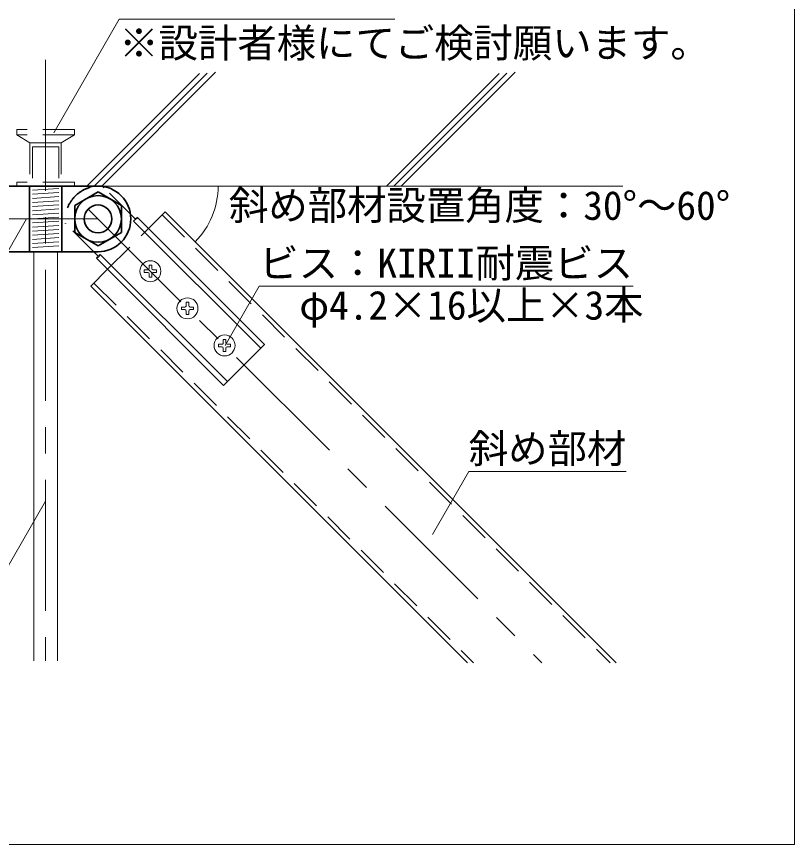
# Model space of a CAD drawing. Units: millimetres on the paper, enlarged 40 times, with parts at other scales. Extents: x -7800 to 7800, y -5578 to 5485.
# Drawn here: x -1264 to -78, y -4784 to -3522 of the extents above; entities that cross this region are included whole.
import ezdxf
from ezdxf.enums import TextEntityAlignment as Align

# ---------------------------------------------------------------- set-up
doc = ezdxf.new("R2010")
doc.units = ezdxf.units.MM
doc.header["$LTSCALE"] = 40
doc.linetypes.add('CHAIN1', pattern=[8, 5, -1, 1, -1])
doc.linetypes.add('DASHED1', pattern=[1.8, 1.2, -0.6])
for name, color, linetype, lineweight in [('1-0_中心線', 7, 'Continuous', 18), ('1-1_吊り材', 7, 'Continuous', 18), ('1-4_斜め部材', 3, 'Continuous', 18), ('1-6_文字', 7, 'Continuous', 18), ('1-7_金具', 7, 'Continuous', 18), ('1-9_躯体', 4, 'DASHED1', 9), ('1-B_ビス', 3, 'DASHED1', 18), ('F-2_太線１', 3, 'Continuous', 18)]:
    doc.layers.add(name, color=color, linetype=linetype, lineweight=lineweight)
doc.styles.add('ＭＳ ゴシック', font='')
doc.styles.get('ＭＳ ゴシック').set_extended_font_data('MS Gothic')

msp = doc.modelspace()

# ---------------------------------------------------------------- linework, layer by layer
at = {"layer": '1-0_中心線', "color": 4, "linetype": 'CHAIN1', "lineweight": 9}
for p, q in [((-1219.78, -3587.84), (-1219.78, -4504.13)), ((-1154.73, -3815.4), (-463.24, -4506.89)), ((-1340.5, -3830.35), (-1101.84, -3830.35))]:
    msp.add_line(p, q, dxfattribs=at)
at = {"layer": '1-1_吊り材'}
for p, q in [((-1237.78, -3880.35), (-1237.78, -4504.13)), ((-1201.78, -3880.35), (-1201.78, -4504.13))]:
    msp.add_line(p, q, dxfattribs=at)
at = {"layer": '1-4_斜め部材', "color": 4, "lineweight": 9}
for p, q in [((-1062.96, -3844.94), (-1037.51, -3819.49)), ((-1037.51, -3819.49), (-350.1, -4506.89)), ((-1150.58, -3932.69), (-1125.12, -3907.23)), ((-1150.58, -3932.69), (-576.38, -4506.89))]:
    msp.add_line(p, q, dxfattribs=at)
at = {"layer": '1-4_斜め部材', "color": 4, "linetype": 'DASHED1', "lineweight": 9}
for p, q in [((-1041.97, -3824.08), (-359.15, -4506.89)), ((-1125.12, -3907.23), (-1062.9, -3845.01)), ((-1146.05, -3928.16), (-567.33, -4506.89))]:
    msp.add_line(p, q, dxfattribs=at)
at = {"layer": '1-6_文字'}
for p, q in [((-1207.39, -3699.08), (-1107.39, -3525.88)), ((-1107.39, -3525.88), (-687.39, -3525.88)), ((-1248.65, -3830.35), (-1348.65, -4003.56)), ((-946.21, -4023.36), (-893.99, -3932.91)), ((-893.99, -3932.91), (-323.99, -3932.91)), ((-629.96, -4311.63), (-574.53, -4215.61)), ((-574.53, -4215.61), (-334.53, -4215.61)), ((-1219.78, -4260.61), (-1319.78, -4433.82))]:
    msp.add_line(p, q, dxfattribs=at)
msp.add_arc((-1076.64, -3780.35), 120, 315, 0, dxfattribs=at)
at = {"layer": '1-7_金具', "color": 6, "lineweight": 35}
for p, q in [((-1138.17, -3780.35), (-1299.78, -3780.35)), ((-1191.78, -3780.35), (-1247.78, -3780.35)), ((-1191.78, -3780.35), (-1247.78, -3780.35)), ((-1244.5, -3780.35), (-1244.5, -3880.35)), ((-1195.06, -3780.35), (-1195.06, -3880.35)), ((-1139.78, -3789.24), (-1175.38, -3809.8)), ((-1139.78, -3789.24), (-1104.18, -3809.8)), ((-1175.38, -3809.8), (-1175.38, -3850.9)), ((-1104.18, -3809.8), (-1104.18, -3850.9)), ((-1088.28, -3825.28), (-1082.63, -3830.94)), ((-1082.63, -3830.94), (-1085.46, -3833.76)), ((-1085.46, -3833.76), (-891.71, -4027.51)), ((-1079.8, -3828.11), (-1082.63, -3830.94)), ((-1079.8, -3828.11), (-1062.96, -3844.94)), ((-1139.78, -3871.46), (-1175.38, -3850.9)), ((-1139.78, -3871.46), (-1104.18, -3850.9)), ((-1299.78, -3880.35), (-1139.78, -3880.35)), ((-1144.35, -3882.35), (-1139.2, -3887.5)), ((-1139.2, -3887.5), (-1136.37, -3884.68)), ((-1136.37, -3884.68), (-942.62, -4078.42)), ((-1142.02, -3890.33), (-1139.2, -3887.5)), ((-1142.02, -3890.33), (-1125.19, -3907.17)), ((-1125.19, -3907.17), (-948.28, -4084.08))]:
    msp.add_line(p, q, dxfattribs=at)
at = {"layer": '1-7_金具', "color": 4, "lineweight": 9}
for p, q in [((-1239.78, -3786.6), (-1199.78, -3783.95)), ((-1239.78, -3792.85), (-1199.78, -3790.2)), ((-1239.78, -3799.1), (-1199.78, -3796.45)), ((-1239.78, -3805.35), (-1199.78, -3802.7)), ((-1239.78, -3811.6), (-1199.78, -3808.95)), ((-1239.78, -3817.85), (-1199.78, -3815.2)), ((-1239.78, -3824.1), (-1199.78, -3821.45)), ((-1239.78, -3830.35), (-1199.78, -3827.7)), ((-1239.78, -3836.6), (-1199.78, -3833.95)), ((-1239.78, -3842.85), (-1199.78, -3840.2)), ((-1239.78, -3849.1), (-1199.78, -3846.45)), ((-1239.78, -3855.35), (-1199.78, -3852.7)), ((-1239.78, -3861.6), (-1199.78, -3858.95)), ((-1239.78, -3867.85), (-1199.78, -3865.2)), ((-1239.78, -3874.1), (-1199.78, -3871.45))]:
    msp.add_line(p, q, dxfattribs=at)
at = {"layer": '1-7_金具', "color": 6, "linetype": 'DASHED1', "lineweight": 35}
for p, q in [((-1088.28, -3825.28), (-1130.71, -3782.85)), ((-1144.35, -3882.35), (-1189.56, -3837.14))]:
    msp.add_line(p, q, dxfattribs=at)
at = {"layer": '1-7_金具', "color": 6, "lineweight": 35}
msp.add_lwpolyline([(-1062.96, -3844.94), (-886.05, -4021.85), (-948.28, -4084.08)], dxfattribs=at)
for radius in [35.6, 21.2]:
    msp.add_circle((-1139.78, -3830.35), radius, dxfattribs=at)
at = {"layer": '1-7_金具', "color": 6, "linetype": 'DASHED1', "lineweight": 35}
msp.add_arc((-1137.78, -3832.35), 52, 105.94237, 185.28486, dxfattribs=at)
at = {"layer": '1-7_金具', "color": 6, "lineweight": 35}
msp.add_arc((-1139.78, -3830.35), 50, 270, 90, dxfattribs=at)
at = {"layer": '1-9_躯体', "linetype": 'Continuous'}
for p, q in [((-985.13, -3608.62), (-1156.86, -3780.35)), ((-973.5, -3608.3), (-1145.55, -3780.35)), ((-960.78, -3606.9), (-1134.23, -3780.35)), ((-528.48, -3608.62), (-700.21, -3780.35)), ((-516.85, -3608.3), (-688.9, -3780.35)), ((-504.13, -3606.9), (-677.58, -3780.35)), ((-339.85, -3780.35), (-1693.23, -3780.35)), ((-1299.78, -3780.35), (-1139.78, -3780.35)), ((-1132.99, -3780.57), (-1130.71, -3782.85))]:
    msp.add_line(p, q, dxfattribs=at)
at = {"layer": '1-9_躯体'}
for p, q in [((-1263.78, -3694.35), (-1263.78, -3702.35)), ((-1263.78, -3694.35), (-1263.78, -3702.35)), ((-1175.78, -3694.35), (-1263.78, -3694.35)), ((-1175.78, -3694.35), (-1175.78, -3702.35)), ((-1175.78, -3702.35), (-1263.78, -3702.35)), ((-1263.78, -3702.35), (-1243.78, -3714.35)), ((-1175.78, -3702.35), (-1195.78, -3714.35)), ((-1195.78, -3714.35), (-1243.78, -3714.35)), ((-1243.78, -3714.35), (-1243.78, -3774.35)), ((-1239.78, -3720.35), (-1237.78, -3720.35)), ((-1239.78, -3720.35), (-1239.78, -3780.35)), ((-1199.78, -3720.35), (-1237.78, -3720.35)), ((-1199.78, -3720.35), (-1199.78, -3780.35)), ((-1195.78, -3714.35), (-1195.78, -3774.35)), ((-1175.78, -3774.35), (-1263.78, -3774.35)), ((-1263.78, -3774.35), (-1263.78, -3780.35)), ((-1175.78, -3780.35), (-1263.78, -3780.35)), ((-1175.78, -3774.35), (-1175.78, -3780.35))]:
    msp.add_line(p, q, dxfattribs=at)
at = {"layer": '1-9_躯体', "linetype": 'Continuous'}
msp.add_arc((-1137.78, -3832.35), 52, 84.71514, 105.94237, dxfattribs=at)
at = {"layer": '1-B_ビス', "linetype": 'Continuous'}
for p, q in [((-1069.2, -3908.13), (-1069.2, -3912.13)), ((-1069.2, -3908.13), (-1064, -3908.13)), ((-1062, -3900.93), (-1062, -3906.13)), ((-1062, -3900.93), (-1058, -3900.93)), ((-1058, -3900.93), (-1058, -3906.13)), ((-1056, -3908.13), (-1050.8, -3908.13)), ((-1050.8, -3908.13), (-1050.8, -3912.13)), ((-1069.2, -3912.13), (-1064, -3912.13)), ((-1058, -3914.13), (-1058, -3919.33)), ((-1056, -3912.13), (-1050.8, -3912.13)), ((-1005.43, -3957.5), (-1005.43, -3962.7)), ((-1005.43, -3957.5), (-1001.43, -3957.5)), ((-1001.43, -3957.5), (-1001.43, -3962.7)), ((-1012.63, -3964.7), (-1012.63, -3968.7)), ((-1012.63, -3964.7), (-1007.43, -3964.7)), ((-1012.63, -3968.7), (-1007.43, -3968.7)), ((-1005.43, -3970.7), (-1005.43, -3975.9)), ((-1001.43, -3970.7), (-1001.43, -3975.9)), ((-999.43, -3964.7), (-994.23, -3964.7)), ((-999.43, -3968.7), (-994.23, -3968.7)), ((-994.23, -3964.7), (-994.23, -3968.7)), ((-1005.43, -3975.9), (-1001.43, -3975.9)), ((-956.06, -4021.27), (-956.06, -4025.27)), ((-956.06, -4021.27), (-950.86, -4021.27)), ((-948.86, -4014.07), (-948.86, -4019.27)), ((-948.86, -4014.07), (-944.86, -4014.07)), ((-944.86, -4014.07), (-944.86, -4019.27)), ((-942.86, -4021.27), (-937.66, -4021.27)), ((-937.66, -4021.27), (-937.66, -4025.27)), ((-956.06, -4025.27), (-950.86, -4025.27)), ((-948.86, -4027.27), (-948.86, -4032.47)), ((-948.86, -4032.47), (-944.86, -4032.47)), ((-944.86, -4027.27), (-944.86, -4032.47)), ((-942.86, -4025.27), (-937.66, -4025.27))]:
    msp.add_line(p, q, dxfattribs=at)
msp.add_lwpolyline([(-1062, -3914.13), (-1062, -3919.33), (-1058, -3919.33)], dxfattribs=at)
for centre in [(-1060, -3910.13), (-1003.43, -3966.7), (-946.86, -4023.27)]:
    msp.add_circle(centre, 16, dxfattribs=at)
for centre, start, end in [((-1064, -3906.13), 269.99998, 0), ((-1056, -3906.13), 180, 270), ((-1064, -3914.13), 0, 89.99998), ((-1056, -3914.13), 90, 180), ((-1007.43, -3962.7), 269.99998, 0), ((-1007.43, -3970.7), 0, 89.99998), ((-999.43, -3962.7), 180, 270), ((-999.43, -3970.7), 90, 180), ((-950.86, -4019.27), 269.99998, 0), ((-942.86, -4019.27), 180, 270), ((-950.86, -4027.27), 0, 89.99998), ((-942.86, -4027.27), 90, 180)]:
    msp.add_arc(centre, 2, start, end, dxfattribs=at)
at = {"layer": 'F-2_太線１'}
msp.add_line((-78.18, 1696.25), (-78.18, -4783.77), dxfattribs=at)
msp.add_lwpolyline([(-1968.18, 1696.25), (-1968.18, -4783.77), (-78.18, -4783.77)], dxfattribs=at)

# ---------------------------------------------------------------- texts
at = {"layer": '1-6_文字', "style": 'ＭＳ ゴシック'}
for s, p in [('※設計者様にてご検討願います。', (-1107.39, -3597.43)), ('斜め部材設置角度：30°～60°', (-940.1, -3845.03)), ('ビス：KIRII耐震ビス', (-893.99, -3932.91)), ('\u3000φ4.2×16以上×3本', (-892.99, -3997.14)), ('斜め部材', (-574.53, -4215.61))]:
    msp.add_text(s, height=43.99, dxfattribs=at).set_placement(p, align=Align.BOTTOM_LEFT)

doc.saveas('drawing.dxf')
